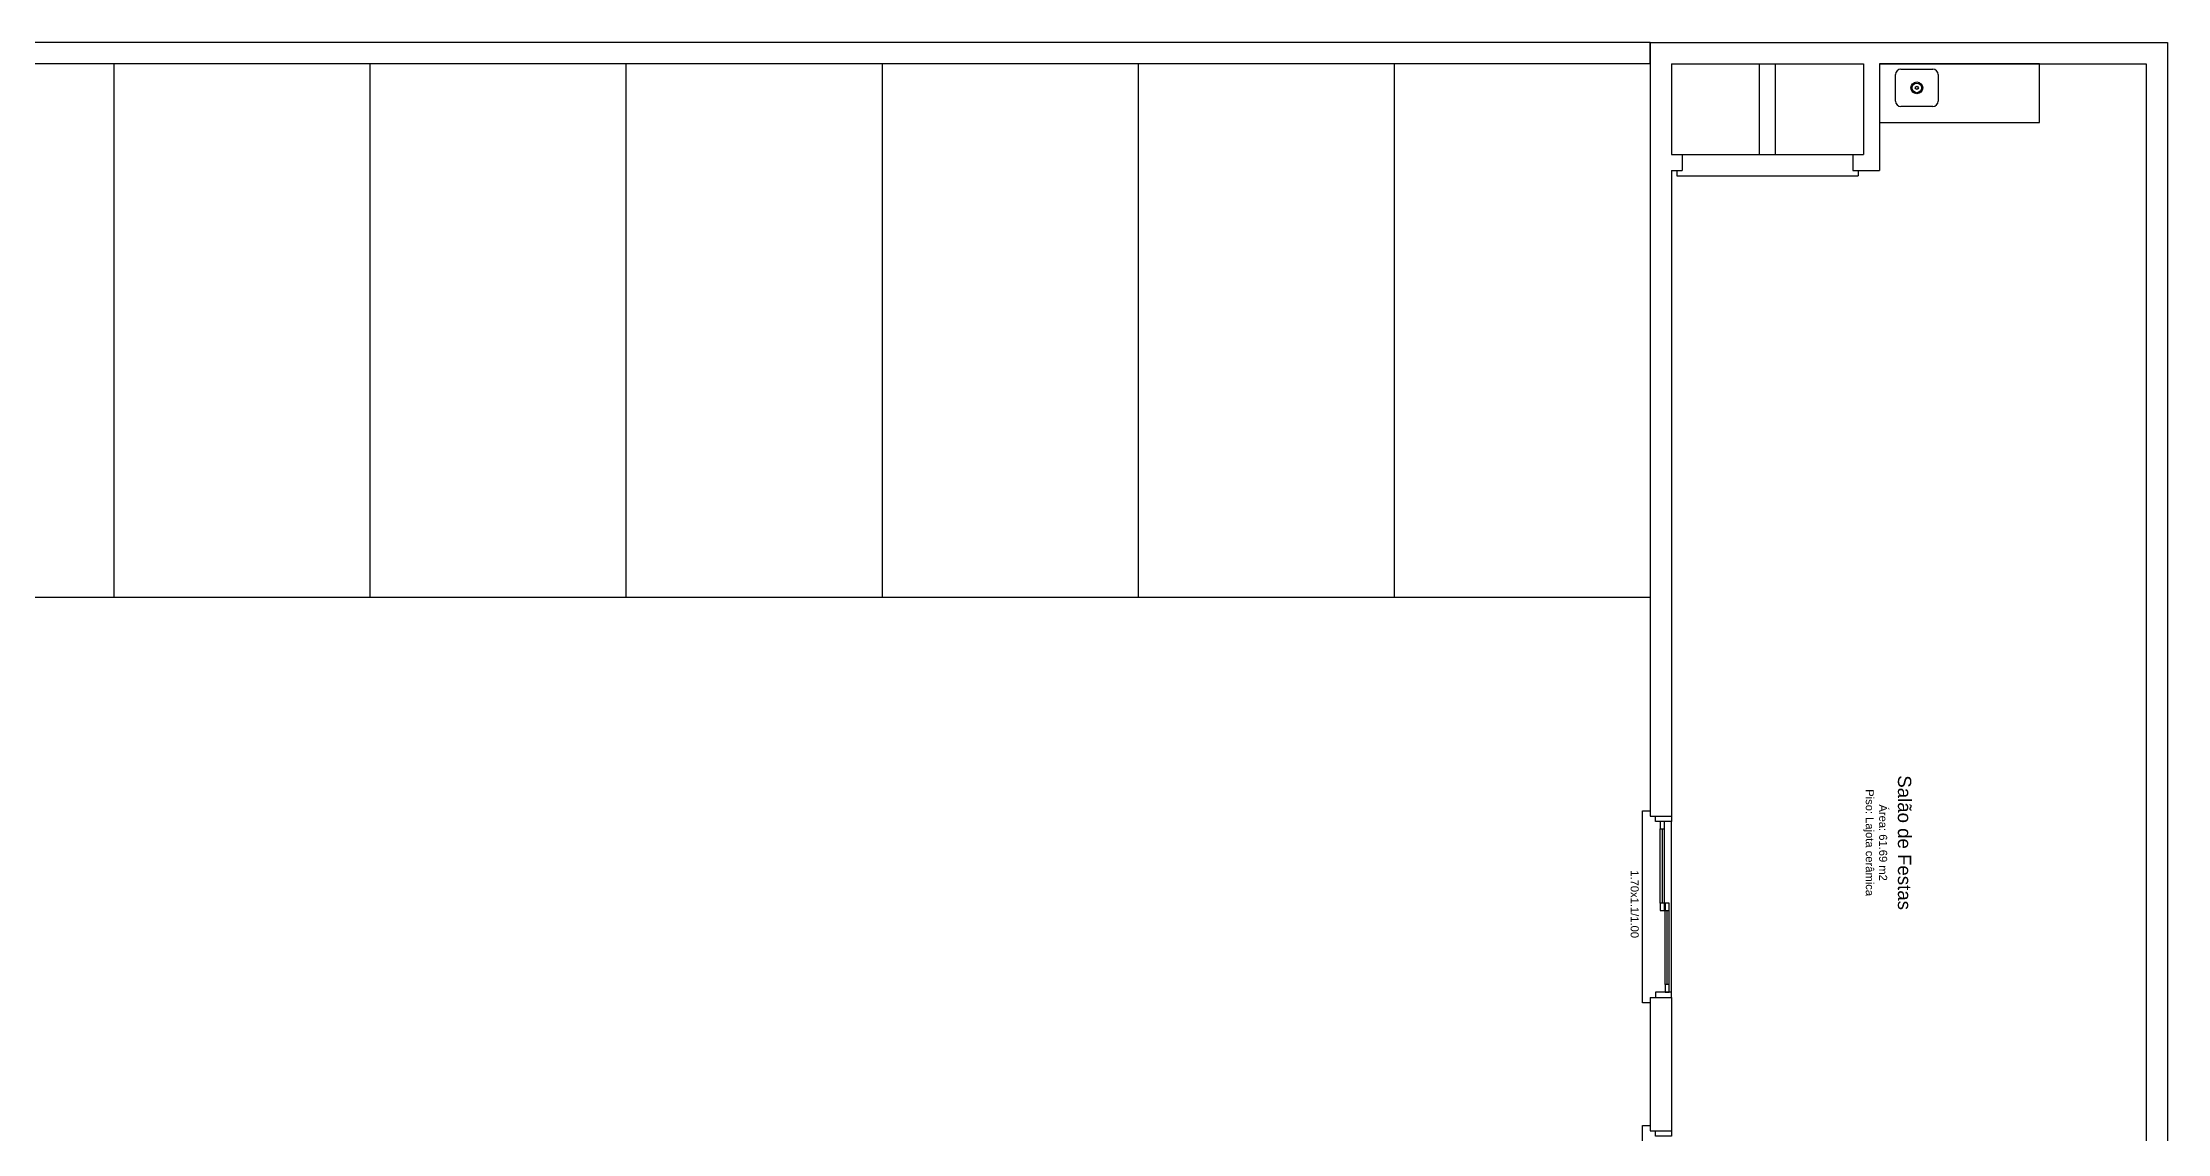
# Model space of a CAD drawing. Extents: x -29.2 to 13.9, y -3.5 to 26.2.
# Drawn here: x -6.03 to 13.89, y 15.94 to 26.17 of the extents above; entities that cross this region are included whole.
import ezdxf
from ezdxf.enums import TextEntityAlignment as Align

# ---------------------------------------------------------------- set-up
doc = ezdxf.new("R2010")
doc.units = 0
doc.layers.get('0').update_dxf_attribs({"linetype": 'CONTINUOUS'})
for name, color, linetype in [('EQUIP', 7, 'CONTINUOUS'), ('ESPECARQ', 7, 'CONTINUOUS'), ('ESQUADRIA', 10, 'CONTINUOUS'), ('MURO', 1, 'CONTINUOUS'), ('PAREDE', 6, 'CONTINUOUS'), ('REG60-100', 7, 'CONTINUOUS'), ('UNIDADE', 4, 'CONTINUOUS'), ('VIDRO', 1, 'CONTINUOUS')]:
    doc.layers.add(name, color=color, linetype=linetype)
doc.styles.add('REGUA100', font='arial.ttf')
doc.styles.add('REGUA60', font='arial.ttf')

# ---------------------------------------------------------------- blocks, each defined once
blk = doc.blocks.new('CUBA_PIA_COZINHA')
at = {"layer": 'EQUIP', "color": 1}
for p, q in [((-0.2, -0.125), (-0.2, 0.125)), ((-0.15, 0.175), (0.15, 0.175)), ((0.2, 0.125), (0.2, -0.125)), ((0.15, -0.175), (-0.15, -0.175))]:
    blk.add_line(p, q, dxfattribs=at)
at = {"layer": 'EQUIP'}
for radius in [0.055, 0.045, 0.015]:
    blk.add_circle((0, 0), radius, dxfattribs=at)
at = {"layer": 'EQUIP', "color": 1}
for centre, start, end in [((-0.15, 0.125), 90, 180), ((0.15, 0.125), 360, 90), ((-0.15, -0.125), 180, 270), ((0.15, -0.125), 270, 360)]:
    blk.add_arc(centre, 0.05, start, end, dxfattribs=at)
blk = doc.blocks.new('INDUNI1')

msp = doc.modelspace()

# ---------------------------------------------------------------- linework, layer by layer
for p, q in [((-5.358, 25.965), (-5.358, 20.965)), ((-2.958, 25.965), (-2.958, 20.965)), ((-0.558, 25.965), (-0.558, 20.965)), ((1.842, 25.965), (1.842, 20.965)), ((4.242, 25.965), (4.242, 20.965)), ((6.642, 25.965), (6.642, 20.965)), ((9.042, 20.965), (-25.1, 20.965))]:
    msp.add_line(p, q)
at = {"color": 1}
for p, q in [((10.067, 25.115), (10.067, 25.965)), ((10.217, 25.115), (10.217, 25.965)), ((9.342, 25.115), (10.942, 25.115)), ((9.292, 24.965), (9.292, 24.915)), ((9.292, 24.915), (10.992, 24.915)), ((10.992, 24.965), (10.992, 24.915))]:
    msp.add_line(p, q, dxfattribs=at)
at = {"layer": 'EQUIP', "color": 0}
for p, q in [((12.692, 25.965), (11.192, 25.965)), ((11.192, 25.965), (11.192, 25.415)), ((12.692, 25.415), (12.692, 25.965)), ((11.192, 25.415), (12.692, 25.415))]:
    msp.add_line(p, q, dxfattribs=at)
at = {"layer": 'ESQUADRIA', "color": 1}
for p, q in [((9.137, 18.1), (9.137, 18.795)), ((9.177, 18.1), (9.177, 18.795)), ((9.242, 17.265), (9.242, 18.865)), ((9.182, 17.335), (9.182, 18.03)), ((9.222, 17.335), (9.222, 18.03))]:
    msp.add_line(p, q, dxfattribs=at)
at = {"layer": 'ESQUADRIA'}
for points in [[(9.042, 17.165), (8.972, 17.165), (8.972, 18.965), (9.042, 18.965)], [(9.242, 18.915), (9.242, 18.865), (9.092, 18.865), (9.092, 18.915)], [(9.242, 17.215), (9.242, 17.265), (9.092, 17.265), (9.092, 17.215)], [(9.042, 14.215), (8.972, 14.215), (8.972, 16.015), (9.042, 16.015)], [(9.242, 15.965), (9.242, 15.915), (9.092, 15.915), (9.092, 15.965)]]:
    msp.add_lwpolyline(points, dxfattribs=at)
for points in [[(9.137, 18.865), (9.137, 18.795), (9.177, 18.795), (9.177, 18.865)], [(9.177, 18.03), (9.177, 18.1), (9.137, 18.1), (9.137, 18.03)], [(9.182, 18.1), (9.182, 18.03), (9.222, 18.03), (9.222, 18.1)], [(9.222, 17.265), (9.222, 17.335), (9.182, 17.335), (9.182, 17.265)]]:
    msp.add_lwpolyline(points, close=True, dxfattribs=at)
at = {"layer": 'MURO'}
for p, q in [((9.042, 26.165), (-25.1, 26.165)), ((9.042, 25.965), (9.042, 26.165)), ((9.042, 25.965), (-25.1, 25.965))]:
    msp.add_line(p, q, dxfattribs=at)
at = {"layer": 'PAREDE'}
for p, q in [((9.042, 26.165), (13.892, 26.165)), ((9.042, 26.165), (9.042, 18.915)), ((13.892, 26.165), (13.892, 10.765)), ((9.242, 25.965), (11.042, 25.965)), ((9.242, 25.965), (9.242, 25.115)), ((11.042, 25.965), (11.042, 25.115)), ((11.192, 25.965), (11.192, 24.965)), ((11.192, 25.965), (13.692, 25.965)), ((13.692, 25.965), (13.692, 13.165)), ((9.242, 25.115), (9.342, 25.115)), ((9.342, 25.115), (9.342, 24.965)), ((10.942, 25.115), (10.942, 24.965)), ((10.942, 25.115), (11.042, 25.115)), ((9.242, 24.965), (9.342, 24.965)), ((9.242, 24.965), (9.242, 18.915)), ((10.942, 24.965), (11.192, 24.965)), ((9.042, 18.915), (9.242, 18.915)), ((9.042, 17.215), (9.242, 17.215)), ((9.042, 17.215), (9.042, 15.965)), ((9.242, 17.215), (9.242, 15.965)), ((9.042, 15.965), (9.242, 15.965))]:
    msp.add_line(p, q, dxfattribs=at)
at = {"layer": 'VIDRO'}
for p, q in [((9.157, 18.1), (9.157, 18.795)), ((9.202, 17.335), (9.202, 18.03))]:
    msp.add_line(p, q, dxfattribs=at)

# ---------------------------------------------------------------- block references
at = {"layer": 'EQUIP'}
msp.add_blockref('CUBA_PIA_COZINHA', (11.542, 25.74), dxfattribs=at)
at = {"layer": 'UNIDADE'}
ref = msp.add_blockref('INDUNI1', (11.579, 18.666), dxfattribs=dict(at, xscale=0.05000000000000071, yscale=0.05000000000000071, zscale=0.05, rotation=270))
ref.add_attrib('NOME2', 'Salão de Festas', dxfattribs={"layer": '0', "color": 0, "height": 0.125, "rotation": 270, "style": 'REGUA100', "flags": 8}).set_placement((11.365, 18.666), align=Align.CENTER)
ref.add_attrib('AREA', 'Área: 61.69 m2', dxfattribs={"layer": 'ESPECARQ', "height": 0.075, "rotation": 270, "style": 'REGUA60'}).set_placement((11.189, 18.666), align=Align.CENTER)
ref.add_attrib('PISO', 'Piso: Lajota cerâmica', dxfattribs={"layer": 'ESPECARQ', "height": 0.075, "rotation": 270, "style": 'REGUA60', "flags": 8}).set_placement((11.064, 18.666), align=Align.CENTER)

# ---------------------------------------------------------------- texts
at = {"layer": 'REG60-100', "style": 'REGUA60'}
msp.add_text('1.70x1.1/1.00', height=0.075, rotation=270, dxfattribs=at).set_placement((8.86, 18.407))

doc.saveas('drawing.dxf')
